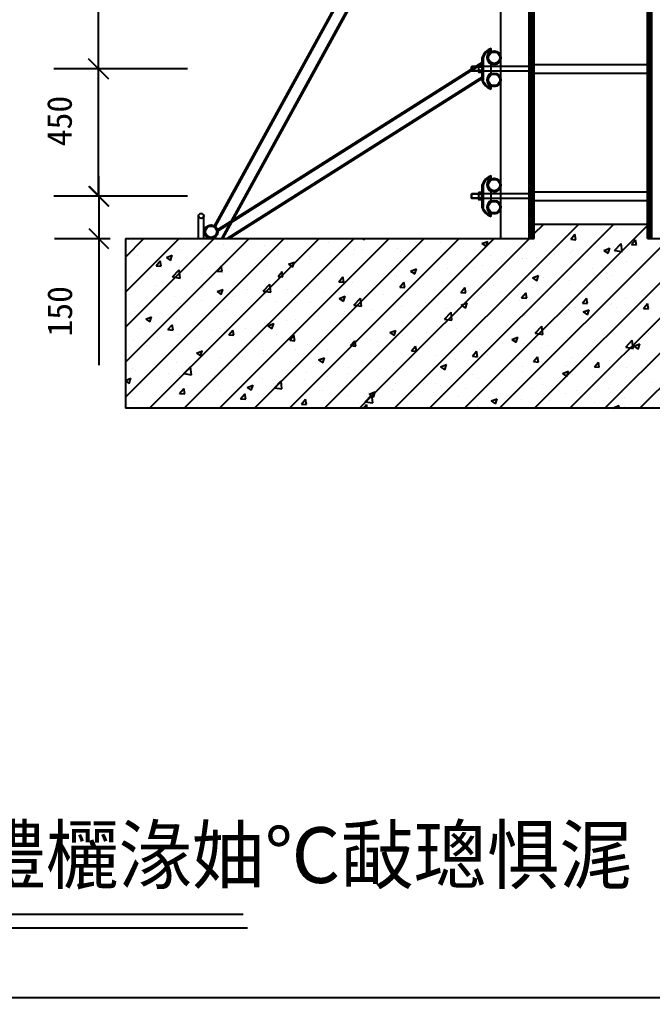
# Model space of a CAD drawing. Header units: metres. Extents: x 0 to 193, y 0 to 136.
# Drawn here: x 94.8 to 139.5, y 0 to 69.1 of the extents above; entities that cross this region are included whole.
import ezdxf

# ---------------------------------------------------------------- set-up
doc = ezdxf.new("R2010")
doc.units = ezdxf.units.M

msp = doc.modelspace()

# ---------------------------------------------------------------- linework, layer by layer
for p, q in [((128.82, 53.64), (128.82, 105.64)), ((130.82, 53.64), (130.82, 105.64)), ((130.88, 53.64), (130.88, 105.64)), ((130.94, 53.64), (130.94, 105.64)), ((131, 53.64), (131, 105.64)), ((131.06, 53.64), (131.06, 105.64)), ((131.12, 53.64), (131.12, 105.64)), ((131.18, 53.64), (131.18, 105.64)), ((139.18, 53.64), (139.18, 105.64)), ((139.24, 53.64), (139.24, 105.64)), ((139.3, 53.64), (139.3, 105.64)), ((139.36, 53.64), (139.36, 105.64)), ((139.42, 53.64), (139.42, 105.64)), ((139.48, 53.64), (139.48, 105.64)), ((127.49, 89.06), (108.57, 54.54)), ((127.49, 88.89), (108.64, 54.5)), ((128.11, 88.35), (109.11, 53.7)), ((128.13, 88.23), (109.18, 53.66)), ((100.39, 65.64), (100.39, 77.64)), ((128.1, 66.99), (128.04, 67.05)), ((128.12, 66.99), (128.06, 67.06)), ((128.13, 67.01), (128.08, 67.06)), ((128.13, 67.04), (128.1, 67.07)), ((128.13, 67.07), (128.13, 67.08)), ((128.13, 66.94), (128.13, 67.08)), ((127.58, 66.35), (127.49, 66.44)), ((127.49, 64.84), (127.49, 66.44)), ((127.58, 66.32), (127.49, 66.41)), ((127.58, 66.3), (127.49, 66.38)), ((127.58, 66.38), (127.5, 66.46)), ((127.58, 66.44), (127.51, 66.5)), ((127.58, 66.41), (127.51, 66.48)), ((127.58, 66.46), (127.52, 66.52)), ((127.59, 66.48), (127.53, 66.54)), ((127.6, 66.52), (127.54, 66.58)), ((127.6, 66.5), (127.54, 66.56)), ((127.61, 66.54), (127.55, 66.6)), ((127.62, 66.56), (127.56, 66.62)), ((127.63, 66.58), (127.57, 66.64)), ((127.64, 66.6), (127.58, 66.66)), ((127.58, 64.84), (127.58, 66.44)), ((127.65, 66.62), (127.59, 66.68)), ((127.66, 66.64), (127.6, 66.69)), ((127.67, 66.65), (127.61, 66.71)), ((127.68, 66.67), (127.63, 66.73)), ((127.69, 66.69), (127.64, 66.74)), ((127.71, 66.7), (127.65, 66.76)), ((127.72, 66.72), (127.66, 66.78)), ((127.73, 66.73), (127.67, 66.79)), ((127.74, 66.75), (127.69, 66.81)), ((127.76, 66.76), (127.7, 66.82)), ((127.77, 66.78), (127.71, 66.84)), ((127.79, 66.79), (127.73, 66.85)), ((127.8, 66.81), (127.74, 66.86)), ((127.81, 66.82), (127.76, 66.88)), ((127.83, 66.83), (127.77, 66.89)), ((127.85, 66.85), (127.79, 66.9)), ((127.86, 66.86), (127.8, 66.92)), ((127.88, 66.87), (127.82, 66.93)), ((127.89, 66.88), (127.84, 66.94)), ((127.91, 66.89), (127.85, 66.95)), ((127.86, 66.46), (127.97, 66.56)), ((127.86, 66.43), (127.95, 66.52)), ((127.86, 66.4), (127.95, 66.48)), ((127.86, 66.37), (127.94, 66.45)), ((127.93, 66.91), (127.87, 66.96)), ((127.87, 66.52), (128.24, 66.89)), ((127.87, 66.49), (127.99, 66.61)), ((127.87, 66.35), (127.94, 66.42)), ((127.87, 66.32), (127.94, 66.39)), ((127.88, 66.56), (128.2, 66.88)), ((127.88, 66.3), (127.95, 66.37)), ((127.95, 66.92), (127.89, 66.97)), ((127.9, 66.61), (128.15, 66.86)), ((127.96, 66.93), (127.91, 66.99)), ((127.98, 66.94), (127.92, 67)), ((127.93, 66.66), (128.1, 66.83)), ((128, 66.95), (127.94, 67.01)), ((128.02, 66.95), (127.96, 67.01)), ((128.04, 66.96), (127.98, 67.02)), ((128.06, 66.97), (128, 67.03)), ((128.08, 66.98), (128.02, 67.04)), ((128.15, 66.77), (128.27, 66.89)), ((128.2, 66.79), (128.3, 66.9)), ((128.24, 66.81), (128.33, 66.9)), ((128.28, 66.81), (128.36, 66.9)), ((128.31, 66.82), (128.39, 66.9)), ((128.34, 66.82), (128.41, 66.89)), ((128.37, 66.82), (128.44, 66.89)), ((128.39, 66.82), (128.46, 66.88)), ((128.42, 66.81), (128.48, 66.88)), ((128.44, 66.81), (128.5, 66.87)), ((128.46, 66.8), (128.52, 66.86)), ((128.48, 66.79), (128.54, 66.85)), ((128.5, 66.78), (128.56, 66.84)), ((128.52, 66.78), (128.58, 66.83)), ((128.54, 66.77), (128.6, 66.82)), ((128.56, 66.76), (128.62, 66.81)), ((128.57, 66.74), (128.63, 66.8)), ((128.59, 66.73), (128.65, 66.79)), ((128.61, 66.72), (128.66, 66.78)), ((128.62, 66.7), (128.68, 66.76)), ((128.64, 66.69), (128.69, 66.75)), ((128.65, 66.68), (128.71, 66.73)), ((128.66, 66.66), (128.72, 66.72)), ((128.67, 66.64), (128.73, 66.7)), ((128.68, 66.63), (128.74, 66.68)), ((128.69, 66.61), (128.75, 66.67)), ((128.7, 66.59), (128.76, 66.65)), ((128.71, 66.57), (128.77, 66.63)), ((128.71, 66.25), (128.82, 66.37)), ((128.72, 66.55), (128.78, 66.61)), ((128.72, 66.3), (128.82, 66.4)), ((128.73, 66.53), (128.79, 66.59)), ((128.73, 66.51), (128.8, 66.57)), ((128.73, 66.34), (128.82, 66.42)), ((128.74, 66.48), (128.8, 66.55)), ((128.74, 66.46), (128.81, 66.53)), ((128.74, 66.43), (128.81, 66.5)), ((128.74, 66.4), (128.82, 66.48)), ((128.74, 66.37), (128.82, 66.45)), ((99.69, 66.34), (101.09, 64.94)), ((101.09, 64.94), (99.69, 66.34)), ((127.57, 66.13), (108.8, 54.25)), ((127.56, 66.03), (108.85, 54.18)), ((126.77, 65.8), (126.75, 65.78)), ((126.75, 65.5), (126.75, 65.78)), ((127.25, 65.78), (126.75, 65.78)), ((127.25, 65.8), (126.77, 65.8)), ((126.77, 65.48), (126.77, 65.8)), ((127.25, 65.4), (127.25, 65.88)), ((127.49, 65.9), (127.27, 65.9)), ((127.49, 65.76), (127.27, 65.76)), ((127.58, 66.27), (127.49, 66.35)), ((127.58, 66.24), (127.49, 66.32)), ((127.58, 66.21), (127.49, 66.29)), ((127.58, 66.18), (127.49, 66.27)), ((127.58, 66.15), (127.49, 66.24)), ((127.58, 66.13), (127.49, 66.21)), ((127.58, 66.1), (127.49, 66.18)), ((127.58, 66.07), (127.49, 66.15)), ((127.58, 66.04), (127.49, 66.12)), ((127.58, 66.01), (127.49, 66.1)), ((127.58, 65.98), (127.49, 66.07)), ((127.58, 65.96), (127.49, 66.04)), ((127.58, 65.93), (127.49, 66.01)), ((127.58, 65.9), (127.49, 65.98)), ((127.58, 65.87), (127.49, 65.95)), ((127.58, 65.84), (127.49, 65.93)), ((127.57, 65.82), (127.49, 65.9)), ((127.54, 65.82), (127.49, 65.87)), ((127.52, 65.82), (127.49, 65.84)), ((127.49, 65.82), (127.58, 65.82)), ((130.82, 65.8), (127.58, 65.8)), ((127.88, 66.28), (127.95, 66.34)), ((127.89, 66.26), (127.95, 66.32)), ((127.9, 66.24), (127.96, 66.3)), ((127.91, 66.22), (127.97, 66.28)), ((127.92, 66.2), (127.98, 66.26)), ((127.93, 66.18), (127.98, 66.24)), ((127.94, 66.16), (127.99, 66.22)), ((127.95, 66.14), (128.01, 66.2)), ((127.96, 66.13), (128.02, 66.19)), ((127.97, 66.11), (128.03, 66.17)), ((127.99, 66.1), (128.04, 66.15)), ((128, 66.08), (128.06, 66.14)), ((128.01, 66.07), (128.07, 66.13)), ((128.03, 66.06), (128.08, 66.11)), ((128.04, 66.04), (128.1, 66.1)), ((128.06, 66.03), (128.12, 66.09)), ((128.08, 66.02), (128.13, 66.08)), ((128.09, 66.01), (128.15, 66.07)), ((128.11, 66), (128.17, 66.06)), ((128.13, 65.99), (128.19, 66.05)), ((128.13, 65.34), (128.13, 65.94)), ((128.15, 65.98), (128.21, 66.04)), ((128.17, 65.97), (128.23, 66.03)), ((128.19, 65.96), (128.26, 66.03)), ((128.21, 65.96), (128.28, 66.02)), ((128.23, 65.95), (128.3, 66.02)), ((128.26, 65.95), (128.33, 66.02)), ((128.28, 65.94), (128.36, 66.02)), ((128.31, 65.94), (128.39, 66.02)), ((128.34, 65.94), (128.42, 66.03)), ((128.36, 65.94), (128.46, 66.04)), ((128.4, 65.94), (128.51, 66.05)), ((128.43, 65.95), (128.58, 66.09)), ((128.46, 65.95), (128.81, 66.3)), ((128.51, 65.97), (128.79, 66.25)), ((128.56, 65.99), (128.77, 66.2)), ((128.63, 66.03), (128.73, 66.13)), ((128.67, 66.18), (128.81, 66.33)), ((131.18, 65.94), (139.18, 65.94)), ((106.67, 65.64), (97.24, 65.64)), ((106.67, 65.64), (97.24, 65.64)), ((100.39, 56.64), (100.39, 65.64)), ((127.57, 65.09), (109.48, 53.64)), ((127.57, 65), (109.63, 53.64)), ((126.75, 65.5), (126.77, 65.48)), ((127.25, 65.5), (126.75, 65.5)), ((127.25, 65.48), (126.77, 65.48)), ((127.49, 65.52), (127.27, 65.52)), ((127.49, 65.38), (127.27, 65.38)), ((127.49, 65.46), (127.58, 65.46)), ((127.58, 65.36), (127.49, 65.45)), ((127.58, 65.33), (127.49, 65.42)), ((127.58, 65.31), (127.49, 65.39)), ((127.58, 65.28), (127.49, 65.36)), ((127.58, 65.25), (127.49, 65.33)), ((127.58, 65.22), (127.49, 65.3)), ((127.58, 65.19), (127.49, 65.28)), ((127.58, 65.16), (127.49, 65.25)), ((127.58, 65.14), (127.49, 65.22)), ((127.58, 65.11), (127.49, 65.19)), ((127.58, 65.08), (127.49, 65.16)), ((127.58, 65.05), (127.49, 65.13)), ((127.58, 65.02), (127.49, 65.11)), ((127.58, 64.99), (127.49, 65.08)), ((127.58, 64.97), (127.49, 65.05)), ((127.58, 64.94), (127.49, 65.02)), ((127.58, 64.91), (127.49, 64.99)), ((127.58, 65.39), (127.51, 65.46)), ((127.58, 65.42), (127.54, 65.46)), ((127.58, 65.45), (127.57, 65.46)), ((130.82, 65.48), (127.58, 65.48)), ((127.88, 65), (127.95, 64.93)), ((127.88, 64.98), (127.95, 64.91)), ((127.89, 65.02), (127.95, 64.96)), ((127.9, 65.04), (127.96, 64.98)), ((127.91, 65.06), (127.97, 65)), ((127.92, 65.08), (127.98, 65.02)), ((127.93, 65.1), (127.98, 65.04)), ((127.94, 65.12), (127.99, 65.06)), ((127.95, 65.13), (128.01, 65.07)), ((127.96, 65.15), (128.02, 65.09)), ((127.97, 65.16), (128.03, 65.11)), ((127.99, 65.18), (128.04, 65.12)), ((128, 65.19), (128.06, 65.14)), ((128.01, 65.21), (128.07, 65.15)), ((128.03, 65.22), (128.08, 65.17)), ((128.04, 65.23), (128.1, 65.18)), ((128.06, 65.25), (128.12, 65.19)), ((128.08, 65.26), (128.13, 65.2)), ((128.09, 65.27), (128.15, 65.21)), ((128.11, 65.28), (128.17, 65.22)), ((128.13, 65.29), (128.19, 65.23)), ((128.15, 65.3), (128.21, 65.24)), ((128.17, 65.31), (128.23, 65.24)), ((128.19, 65.31), (128.26, 65.25)), ((128.21, 65.32), (128.28, 65.25)), ((128.23, 65.33), (128.3, 65.26)), ((128.26, 65.33), (128.33, 65.26)), ((128.28, 65.33), (128.36, 65.26)), ((128.31, 65.34), (128.39, 65.26)), ((128.34, 65.34), (128.42, 65.25)), ((128.36, 65.34), (128.46, 65.24)), ((128.4, 65.34), (128.51, 65.22)), ((128.43, 65.33), (128.58, 65.18)), ((128.46, 65.32), (128.81, 64.98)), ((128.51, 65.31), (128.79, 65.02)), ((128.56, 65.29), (128.77, 65.07)), ((128.63, 65.24), (128.73, 65.15)), ((128.67, 65.09), (128.81, 64.95)), ((128.71, 65.03), (128.82, 64.91)), ((128.72, 64.98), (128.82, 64.88)), ((131.18, 65.34), (139.18, 65.34)), ((127.58, 64.88), (127.49, 64.96)), ((127.58, 64.85), (127.49, 64.94)), ((127.58, 64.82), (127.49, 64.91)), ((127.6, 64.78), (127.49, 64.88)), ((127.62, 64.73), (127.49, 64.85)), ((127.64, 64.67), (127.5, 64.82)), ((127.69, 64.6), (127.51, 64.78)), ((128.03, 64.23), (127.53, 64.73)), ((127.98, 64.25), (127.55, 64.68)), ((127.92, 64.28), (127.58, 64.63)), ((127.84, 64.33), (127.63, 64.55)), ((127.86, 64.9), (127.94, 64.83)), ((127.86, 64.88), (127.95, 64.79)), ((127.86, 64.85), (127.95, 64.76)), ((127.86, 64.82), (127.97, 64.72)), ((127.87, 64.95), (127.94, 64.88)), ((127.87, 64.93), (127.94, 64.86)), ((127.87, 64.79), (127.99, 64.66)), ((127.87, 64.75), (128.24, 64.39)), ((127.88, 64.72), (128.2, 64.4)), ((127.9, 64.67), (128.15, 64.42)), ((128.07, 64.22), (127.9, 64.39)), ((127.93, 64.61), (128.1, 64.45)), ((128.11, 64.2), (127.97, 64.35)), ((128.13, 64.21), (128.02, 64.32)), ((128.13, 64.24), (128.07, 64.3)), ((128.13, 64.27), (128.11, 64.29)), ((128.13, 64.2), (128.13, 64.34)), ((128.15, 64.51), (128.27, 64.38)), ((128.2, 64.48), (128.3, 64.38)), ((128.24, 64.47), (128.33, 64.38)), ((128.28, 64.46), (128.36, 64.38)), ((128.31, 64.46), (128.39, 64.38)), ((128.34, 64.46), (128.41, 64.38)), ((128.37, 64.46), (128.44, 64.39)), ((128.39, 64.46), (128.46, 64.39)), ((128.42, 64.47), (128.48, 64.4)), ((128.44, 64.47), (128.5, 64.41)), ((128.46, 64.48), (128.52, 64.41)), ((128.48, 64.48), (128.54, 64.42)), ((128.5, 64.49), (128.56, 64.43)), ((128.52, 64.5), (128.58, 64.44)), ((128.54, 64.51), (128.6, 64.45)), ((128.56, 64.52), (128.62, 64.46)), ((128.57, 64.53), (128.63, 64.48)), ((128.59, 64.55), (128.65, 64.49)), ((128.61, 64.56), (128.66, 64.5)), ((128.62, 64.57), (128.68, 64.52)), ((128.64, 64.59), (128.69, 64.53)), ((128.65, 64.6), (128.71, 64.54)), ((128.66, 64.62), (128.72, 64.56)), ((128.67, 64.63), (128.73, 64.58)), ((128.68, 64.65), (128.74, 64.59)), ((128.69, 64.67), (128.75, 64.61)), ((128.7, 64.69), (128.76, 64.63)), ((128.71, 64.71), (128.77, 64.65)), ((128.72, 64.73), (128.78, 64.67)), ((128.73, 64.94), (128.82, 64.85)), ((128.73, 64.77), (128.8, 64.71)), ((128.73, 64.75), (128.79, 64.69)), ((128.74, 64.91), (128.82, 64.83)), ((128.74, 64.88), (128.82, 64.8)), ((128.74, 64.85), (128.81, 64.77)), ((128.74, 64.82), (128.81, 64.75)), ((128.74, 64.8), (128.8, 64.73)), ((128.13, 58.04), (128.1, 58.07)), ((128.13, 58.07), (128.13, 58.08)), ((128.13, 57.94), (128.13, 58.08)), ((100.42, 56.64), (100.42, 58.04)), ((127.58, 57.35), (127.49, 57.44)), ((127.49, 55.84), (127.49, 57.44)), ((127.58, 57.32), (127.49, 57.41)), ((127.58, 57.3), (127.49, 57.38)), ((127.58, 57.38), (127.5, 57.46)), ((127.58, 57.44), (127.51, 57.5)), ((127.58, 57.41), (127.51, 57.48)), ((127.58, 57.46), (127.52, 57.52)), ((127.59, 57.48), (127.53, 57.54)), ((127.6, 57.52), (127.54, 57.58)), ((127.6, 57.5), (127.54, 57.56)), ((127.61, 57.54), (127.55, 57.6)), ((127.62, 57.56), (127.56, 57.62)), ((127.63, 57.58), (127.57, 57.64)), ((127.64, 57.6), (127.58, 57.66)), ((127.58, 55.84), (127.58, 57.44)), ((127.65, 57.62), (127.59, 57.68)), ((127.66, 57.64), (127.6, 57.69)), ((127.67, 57.65), (127.61, 57.71)), ((127.68, 57.67), (127.63, 57.73)), ((127.69, 57.69), (127.64, 57.74)), ((127.71, 57.7), (127.65, 57.76)), ((127.72, 57.72), (127.66, 57.78)), ((127.73, 57.73), (127.67, 57.79)), ((127.74, 57.75), (127.69, 57.81)), ((127.76, 57.76), (127.7, 57.82)), ((127.77, 57.78), (127.71, 57.84)), ((127.79, 57.79), (127.73, 57.85)), ((127.8, 57.81), (127.74, 57.86)), ((127.81, 57.82), (127.76, 57.88)), ((127.83, 57.83), (127.77, 57.89)), ((127.85, 57.85), (127.79, 57.9)), ((127.86, 57.86), (127.8, 57.92)), ((127.88, 57.87), (127.82, 57.93)), ((127.89, 57.88), (127.84, 57.94)), ((127.91, 57.89), (127.85, 57.95)), ((127.86, 57.46), (127.97, 57.56)), ((127.86, 57.43), (127.95, 57.52)), ((127.86, 57.4), (127.95, 57.48)), ((127.86, 57.37), (127.94, 57.45)), ((127.93, 57.91), (127.87, 57.96)), ((127.87, 57.52), (128.24, 57.89)), ((127.87, 57.49), (127.99, 57.61)), ((127.87, 57.35), (127.94, 57.42)), ((127.87, 57.32), (127.94, 57.39)), ((127.88, 57.56), (128.2, 57.88)), ((127.88, 57.3), (127.95, 57.37)), ((127.95, 57.92), (127.89, 57.97)), ((127.9, 57.61), (128.15, 57.86)), ((127.96, 57.93), (127.91, 57.99)), ((127.98, 57.94), (127.92, 58)), ((127.93, 57.66), (128.1, 57.83)), ((128, 57.95), (127.94, 58.01)), ((128.02, 57.95), (127.96, 58.01)), ((128.04, 57.96), (127.98, 58.02)), ((128.06, 57.97), (128, 58.03)), ((128.08, 57.98), (128.02, 58.04)), ((128.1, 57.99), (128.04, 58.05)), ((128.12, 57.99), (128.06, 58.06)), ((128.13, 58.01), (128.08, 58.06)), ((128.15, 57.77), (128.27, 57.89)), ((128.2, 57.79), (128.3, 57.9)), ((128.24, 57.81), (128.33, 57.9)), ((128.28, 57.81), (128.36, 57.9)), ((128.31, 57.82), (128.39, 57.9)), ((128.34, 57.82), (128.41, 57.89)), ((128.37, 57.82), (128.44, 57.89)), ((128.39, 57.82), (128.46, 57.88)), ((128.42, 57.81), (128.48, 57.88)), ((128.44, 57.81), (128.5, 57.87)), ((128.46, 57.8), (128.52, 57.86)), ((128.48, 57.79), (128.54, 57.85)), ((128.5, 57.78), (128.56, 57.84)), ((128.52, 57.78), (128.58, 57.83)), ((128.54, 57.77), (128.6, 57.82)), ((128.56, 57.76), (128.62, 57.81)), ((128.57, 57.74), (128.63, 57.8)), ((128.59, 57.73), (128.65, 57.79)), ((128.61, 57.72), (128.66, 57.78)), ((128.62, 57.7), (128.68, 57.76)), ((128.64, 57.69), (128.69, 57.75)), ((128.65, 57.68), (128.71, 57.73)), ((128.66, 57.66), (128.72, 57.72)), ((128.67, 57.64), (128.73, 57.7)), ((128.68, 57.63), (128.74, 57.68)), ((128.69, 57.61), (128.75, 57.67)), ((128.7, 57.59), (128.76, 57.65)), ((128.71, 57.57), (128.77, 57.63)), ((128.71, 57.25), (128.82, 57.37)), ((128.72, 57.55), (128.78, 57.61)), ((128.72, 57.3), (128.82, 57.4)), ((128.73, 57.53), (128.79, 57.59)), ((128.73, 57.51), (128.8, 57.57)), ((128.73, 57.34), (128.82, 57.42)), ((128.74, 57.48), (128.8, 57.55)), ((128.74, 57.46), (128.81, 57.53)), ((128.74, 57.43), (128.81, 57.5)), ((128.74, 57.4), (128.82, 57.48)), ((128.74, 57.37), (128.82, 57.45)), ((99.69, 57.34), (101.09, 55.94)), ((99.72, 57.34), (101.12, 55.94)), ((126.77, 56.8), (126.75, 56.78)), ((127.25, 56.78), (126.75, 56.78)), ((126.75, 56.5), (126.75, 56.78)), ((126.77, 56.48), (126.77, 56.8)), ((127.25, 56.8), (126.77, 56.8)), ((127.25, 56.4), (127.25, 56.88)), ((127.49, 56.9), (127.27, 56.9)), ((127.49, 56.76), (127.27, 56.76)), ((127.58, 57.27), (127.49, 57.35)), ((127.58, 57.24), (127.49, 57.32)), ((127.58, 57.21), (127.49, 57.29)), ((127.58, 57.18), (127.49, 57.27)), ((127.58, 57.15), (127.49, 57.24)), ((127.58, 57.13), (127.49, 57.21)), ((127.58, 57.1), (127.49, 57.18)), ((127.58, 57.07), (127.49, 57.15)), ((127.58, 57.04), (127.49, 57.12)), ((127.58, 57.01), (127.49, 57.1)), ((127.58, 56.98), (127.49, 57.07)), ((127.58, 56.96), (127.49, 57.04)), ((127.58, 56.93), (127.49, 57.01)), ((127.58, 56.9), (127.49, 56.98)), ((127.58, 56.87), (127.49, 56.95)), ((127.58, 56.84), (127.49, 56.93)), ((127.57, 56.82), (127.49, 56.9)), ((127.54, 56.82), (127.49, 56.87)), ((127.52, 56.82), (127.49, 56.84)), ((127.49, 56.82), (127.58, 56.82)), ((130.82, 56.8), (127.58, 56.8)), ((127.88, 57.28), (127.95, 57.34)), ((127.89, 57.26), (127.95, 57.32)), ((127.9, 57.24), (127.96, 57.3)), ((127.91, 57.22), (127.97, 57.28)), ((127.92, 57.2), (127.98, 57.26)), ((127.93, 57.18), (127.98, 57.24)), ((127.94, 57.16), (127.99, 57.22)), ((127.95, 57.14), (128.01, 57.2)), ((127.96, 57.13), (128.02, 57.19)), ((127.97, 57.11), (128.03, 57.17)), ((127.99, 57.1), (128.04, 57.15)), ((128, 57.08), (128.06, 57.14)), ((128.01, 57.07), (128.07, 57.13)), ((128.03, 57.06), (128.08, 57.11)), ((128.04, 57.04), (128.1, 57.1)), ((128.06, 57.03), (128.12, 57.09)), ((128.08, 57.02), (128.13, 57.08)), ((128.09, 57.01), (128.15, 57.07)), ((128.11, 57), (128.17, 57.06)), ((128.13, 56.99), (128.19, 57.05)), ((128.13, 56.34), (128.13, 56.94)), ((128.15, 56.98), (128.21, 57.04)), ((128.17, 56.97), (128.23, 57.03)), ((128.19, 56.96), (128.26, 57.03)), ((128.21, 56.96), (128.28, 57.02)), ((128.23, 56.95), (128.3, 57.02)), ((128.26, 56.95), (128.33, 57.02)), ((128.28, 56.94), (128.36, 57.02)), ((128.31, 56.94), (128.39, 57.02)), ((128.34, 56.94), (128.42, 57.03)), ((128.36, 56.94), (128.46, 57.04)), ((128.4, 56.94), (128.51, 57.05)), ((128.43, 56.95), (128.58, 57.09)), ((128.46, 56.95), (128.81, 57.3)), ((128.51, 56.97), (128.79, 57.25)), ((128.56, 56.99), (128.77, 57.2)), ((128.63, 57.03), (128.73, 57.13)), ((128.67, 57.18), (128.81, 57.33)), ((131.18, 56.94), (139.18, 56.94)), ((106.67, 56.64), (97.24, 56.64)), ((106.23, 56.64), (97.27, 56.64)), ((100.42, 56.64), (100.42, 53.62)), ((127.25, 56.5), (126.75, 56.5)), ((126.75, 56.5), (126.77, 56.48)), ((127.25, 56.48), (126.77, 56.48)), ((127.49, 56.52), (127.27, 56.52)), ((127.49, 56.38), (127.27, 56.38)), ((127.49, 56.46), (127.58, 56.46)), ((127.58, 56.36), (127.49, 56.45)), ((127.58, 56.33), (127.49, 56.42)), ((127.58, 56.31), (127.49, 56.39)), ((127.58, 56.28), (127.49, 56.36)), ((127.58, 56.25), (127.49, 56.33)), ((127.58, 56.22), (127.49, 56.3)), ((127.58, 56.19), (127.49, 56.28)), ((127.58, 56.16), (127.49, 56.25)), ((127.58, 56.14), (127.49, 56.22)), ((127.58, 56.11), (127.49, 56.19)), ((127.58, 56.08), (127.49, 56.16)), ((127.58, 56.05), (127.49, 56.13)), ((127.58, 56.02), (127.49, 56.11)), ((127.58, 55.99), (127.49, 56.08)), ((127.58, 55.97), (127.49, 56.05)), ((127.58, 55.94), (127.49, 56.02)), ((127.58, 55.91), (127.49, 55.99)), ((127.58, 56.39), (127.51, 56.46)), ((127.58, 56.42), (127.54, 56.46)), ((127.58, 56.45), (127.57, 56.46)), ((130.82, 56.48), (127.58, 56.48)), ((127.88, 56), (127.95, 55.93)), ((127.89, 56.02), (127.95, 55.96)), ((127.9, 56.04), (127.96, 55.98)), ((127.91, 56.06), (127.97, 56)), ((127.92, 56.08), (127.98, 56.02)), ((127.93, 56.1), (127.98, 56.04)), ((127.94, 56.12), (127.99, 56.06)), ((127.95, 56.13), (128.01, 56.07)), ((127.96, 56.15), (128.02, 56.09)), ((127.97, 56.16), (128.03, 56.11)), ((127.99, 56.18), (128.04, 56.12)), ((128, 56.19), (128.06, 56.14)), ((128.01, 56.21), (128.07, 56.15)), ((128.03, 56.22), (128.08, 56.17)), ((128.04, 56.23), (128.1, 56.18)), ((128.06, 56.25), (128.12, 56.19)), ((128.08, 56.26), (128.13, 56.2)), ((128.09, 56.27), (128.15, 56.21)), ((128.11, 56.28), (128.17, 56.22)), ((128.13, 56.29), (128.19, 56.23)), ((128.15, 56.3), (128.21, 56.24)), ((128.17, 56.31), (128.23, 56.24)), ((128.19, 56.31), (128.26, 56.25)), ((128.21, 56.32), (128.28, 56.25)), ((128.23, 56.33), (128.3, 56.26)), ((128.26, 56.33), (128.33, 56.26)), ((128.28, 56.33), (128.36, 56.26)), ((128.31, 56.34), (128.39, 56.26)), ((128.34, 56.34), (128.42, 56.25)), ((128.36, 56.34), (128.46, 56.24)), ((128.4, 56.34), (128.51, 56.22)), ((128.43, 56.33), (128.58, 56.18)), ((128.46, 56.32), (128.81, 55.98)), ((128.51, 56.31), (128.79, 56.02)), ((128.56, 56.29), (128.77, 56.07)), ((128.63, 56.24), (128.73, 56.15)), ((128.67, 56.09), (128.81, 55.95)), ((128.71, 56.03), (128.82, 55.91)), ((131.18, 56.34), (139.18, 56.34)), ((127.58, 55.88), (127.49, 55.96)), ((127.58, 55.85), (127.49, 55.94)), ((127.58, 55.82), (127.49, 55.91)), ((127.6, 55.78), (127.49, 55.88)), ((127.62, 55.73), (127.49, 55.85)), ((127.64, 55.67), (127.5, 55.82)), ((127.69, 55.6), (127.51, 55.78)), ((128.03, 55.23), (127.53, 55.73)), ((127.98, 55.25), (127.55, 55.68)), ((127.92, 55.28), (127.58, 55.63)), ((127.84, 55.33), (127.63, 55.55)), ((127.86, 55.9), (127.94, 55.83)), ((127.86, 55.88), (127.95, 55.79)), ((127.86, 55.85), (127.95, 55.76)), ((127.86, 55.82), (127.97, 55.72)), ((127.87, 55.95), (127.94, 55.88)), ((127.87, 55.93), (127.94, 55.86)), ((127.87, 55.79), (127.99, 55.66)), ((127.87, 55.75), (128.24, 55.39)), ((127.88, 55.98), (127.95, 55.91)), ((127.88, 55.72), (128.2, 55.4)), ((127.9, 55.67), (128.15, 55.42)), ((128.07, 55.22), (127.9, 55.39)), ((127.93, 55.61), (128.1, 55.45)), ((128.11, 55.2), (127.97, 55.35)), ((128.13, 55.21), (128.02, 55.32)), ((128.13, 55.24), (128.07, 55.3)), ((128.13, 55.2), (128.13, 55.34)), ((128.15, 55.51), (128.27, 55.38)), ((128.2, 55.48), (128.3, 55.38)), ((128.24, 55.47), (128.33, 55.38)), ((128.28, 55.46), (128.36, 55.38)), ((128.31, 55.46), (128.39, 55.38)), ((128.34, 55.46), (128.41, 55.38)), ((128.37, 55.46), (128.44, 55.39)), ((128.39, 55.46), (128.46, 55.39)), ((128.42, 55.47), (128.48, 55.4)), ((128.44, 55.47), (128.5, 55.41)), ((128.46, 55.48), (128.52, 55.41)), ((128.48, 55.48), (128.54, 55.42)), ((128.5, 55.49), (128.56, 55.43)), ((128.52, 55.5), (128.58, 55.44)), ((128.54, 55.51), (128.6, 55.45)), ((128.56, 55.52), (128.62, 55.46)), ((128.57, 55.53), (128.63, 55.48)), ((128.59, 55.55), (128.65, 55.49)), ((128.61, 55.56), (128.66, 55.5)), ((128.62, 55.57), (128.68, 55.52)), ((128.64, 55.59), (128.69, 55.53)), ((128.65, 55.6), (128.71, 55.54)), ((128.66, 55.62), (128.72, 55.56)), ((128.67, 55.63), (128.73, 55.58)), ((128.68, 55.65), (128.74, 55.59)), ((128.69, 55.67), (128.75, 55.61)), ((128.7, 55.69), (128.76, 55.63)), ((128.71, 55.71), (128.77, 55.65)), ((128.72, 55.98), (128.82, 55.88)), ((128.72, 55.73), (128.78, 55.67)), ((128.73, 55.94), (128.82, 55.85)), ((128.73, 55.77), (128.8, 55.71)), ((128.73, 55.75), (128.79, 55.69)), ((128.74, 55.91), (128.82, 55.83)), ((128.74, 55.88), (128.82, 55.8)), ((128.74, 55.85), (128.81, 55.77)), ((128.74, 55.82), (128.81, 55.75)), ((128.74, 55.8), (128.8, 55.73)), ((107.46, 53.64), (107.46, 55.24)), ((107.82, 53.64), (107.82, 55.24)), ((121.3, 41.64), (134.3, 54.64)), ((123.78, 41.64), (136.78, 54.64)), ((128.13, 55.27), (128.11, 55.29)), ((139.18, 54.64), (131.18, 54.64)), ((131.18, 53.99), (131.83, 54.64)), ((101.12, 52.92), (99.72, 54.32)), ((126.25, 41.64), (139.18, 54.57)), ((131.92, 54.58), (131.92, 54.58)), ((133.75, 53.59), (134.04, 53.94)), ((133.76, 54.57), (133.76, 54.57)), ((134.11, 53.56), (134.04, 53.94)), ((136.97, 54.43), (136.97, 54.43)), ((101.2, 53.62), (97.27, 53.62)), ((100.42, 53.62), (100.42, 44.69)), ((102.31, 53.64), (102.29, 53.62)), ((102.29, 52.33), (103.6, 53.64)), ((102.29, 49.86), (106.08, 53.64)), ((102.29, 47.38), (108.55, 53.64)), ((102.29, 44.91), (111.03, 53.64)), ((102.29, 42.43), (113.5, 53.64)), ((102.29, 53.62), (102.29, 41.66)), ((102.31, 53.64), (131.18, 53.64)), ((102.48, 53.54), (102.48, 53.54)), ((103.98, 41.64), (115.98, 53.64)), ((105.52, 53.26), (105.52, 53.26)), ((105.68, 53.41), (105.68, 53.41)), ((106.45, 41.64), (118.45, 53.64)), ((108.88, 53.27), (108.88, 53.27)), ((108.93, 41.64), (120.93, 53.64)), ((109.22, 53.25), (109.22, 53.25)), ((111.4, 41.64), (123.4, 53.64)), ((113.88, 41.64), (125.88, 53.64)), ((116.35, 41.64), (128.35, 53.64)), ((116.61, 53.38), (116.61, 53.38)), ((118.83, 41.64), (130.83, 53.64)), ((119.02, 53.64), (119.15, 53.56)), ((119.15, 53.56), (119.17, 53.64)), ((122.86, 53.39), (122.86, 53.39)), ((124.36, 53.59), (124.36, 53.59)), ((124.57, 53.38), (124.57, 53.38)), ((127.47, 53.28), (127.89, 53.44)), ((127.47, 53.28), (127.77, 53.08)), ((127.77, 53.08), (127.89, 53.44)), ((128.73, 41.64), (140.73, 53.64)), ((131.2, 41.64), (143.2, 53.64)), ((133.68, 41.64), (145.68, 53.64)), ((133.75, 53.59), (134.11, 53.56)), ((136.15, 41.64), (148.15, 53.64)), ((136.84, 52.8), (137.31, 53.29)), ((137.38, 52.72), (137.31, 53.29)), ((137.36, 53.41), (137.36, 53.41)), ((138.05, 53.22), (138.34, 53.56)), ((138.41, 53.19), (138.34, 53.56)), ((138.63, 41.64), (150.63, 53.64)), ((139.18, 53.64), (168.07, 53.64)), ((103.25, 52.97), (103.25, 52.97)), ((106.19, 52.87), (106.19, 52.87)), ((112.09, 53.14), (112.09, 53.14)), ((113.11, 52.78), (113.11, 52.78)), ((115.29, 53), (115.29, 53)), ((116.8, 52.59), (116.8, 52.59)), ((118.49, 52.87), (118.49, 52.87)), ((119.07, 52.89), (119.07, 52.89)), ((121.49, 52.96), (121.49, 52.96)), ((121.7, 52.73), (121.7, 52.73)), ((124.9, 52.59), (124.9, 52.59)), ((133.73, 52.64), (133.73, 52.64)), ((133.86, 52.81), (133.86, 52.81)), ((136.09, 52.8), (136.51, 52.96)), ((136.09, 52.8), (136.39, 52.6)), ((136.39, 52.6), (136.51, 52.96)), ((136.41, 53.01), (136.41, 53.01)), ((136.76, 53.03), (136.76, 53.03)), ((136.84, 52.8), (137.38, 52.72)), ((137.91, 53.21), (137.91, 53.21)), ((138.05, 53.22), (138.41, 53.19)), ((103.11, 52.45), (103.11, 52.45)), ((104.46, 51.72), (104.75, 52.06)), ((104.82, 51.69), (104.75, 52.06)), ((105.18, 52.3), (105.6, 52.46)), ((105.18, 52.3), (105.48, 52.1)), ((105.48, 52.1), (105.6, 52.46)), ((109.61, 52.18), (109.61, 52.18)), ((111.5, 51.89), (111.5, 51.89)), ((113.81, 51.82), (114.23, 51.98)), ((114.1, 51.62), (114.23, 51.98)), ((115.29, 52.39), (115.29, 52.39)), ((115.34, 52.13), (115.34, 52.13)), ((118.38, 52.51), (118.38, 52.51)), ((128.1, 52.46), (128.1, 52.46)), ((128.84, 52.02), (128.84, 52.02)), ((130.34, 52.22), (130.34, 52.22)), ((130.36, 52.21), (130.36, 52.21)), ((130.65, 52.22), (130.65, 52.22)), ((131.3, 52.32), (131.3, 52.32)), ((132.62, 52.51), (132.62, 52.51)), ((134.51, 52.19), (134.51, 52.19)), ((137.71, 52.05), (137.71, 52.05)), ((138.8, 52.09), (138.8, 52.09)), ((104.46, 51.72), (104.82, 51.69)), ((105.62, 50.93), (106.09, 51.42)), ((106.15, 50.85), (106.09, 51.42)), ((106.11, 51.58), (106.11, 51.58)), ((107.73, 51.4), (107.73, 51.4)), ((108.76, 51.34), (109.05, 51.69)), ((108.76, 51.34), (109.12, 51.31)), ((109.12, 51.31), (109.05, 51.69)), ((109.15, 51.26), (109.15, 51.26)), ((109.23, 51.59), (109.23, 51.59)), ((112.26, 51.71), (112.26, 51.71)), ((113.07, 50.96), (113.36, 51.31)), ((113.42, 50.93), (113.35, 51.31)), ((113.81, 51.82), (114.1, 51.62)), ((122.43, 51.34), (122.85, 51.5)), ((122.43, 51.34), (122.73, 51.14)), ((122.73, 51.14), (122.85, 51.5)), ((122.78, 51.22), (122.78, 51.22)), ((124.5, 51.39), (124.5, 51.39)), ((125.05, 51.52), (125.05, 51.52)), ((126.86, 51.61), (126.86, 51.61)), ((127.53, 51.77), (127.53, 51.77)), ((135.3, 51.49), (135.3, 51.49)), ((102.62, 50.98), (102.62, 50.98)), ((103.94, 50.9), (103.94, 50.9)), ((105.62, 50.93), (106.15, 50.85)), ((106.12, 50.87), (106.12, 50.87)), ((113.07, 50.96), (113.42, 50.93)), ((117.37, 50.59), (117.66, 50.93)), ((117.37, 50.59), (117.73, 50.56)), ((117.49, 50.52), (117.49, 50.52)), ((117.73, 50.56), (117.66, 50.93)), ((118.3, 50.51), (118.3, 50.51)), ((121.28, 51.02), (121.28, 51.02)), ((121.42, 50.96), (121.42, 50.96)), ((121.67, 50.21), (121.96, 50.56)), ((122.03, 50.18), (121.96, 50.56)), ((123.36, 51), (123.36, 51)), ((131.05, 50.86), (131.47, 51.02)), ((131.05, 50.86), (131.35, 50.66)), ((131.35, 50.66), (131.47, 51.02)), ((131.8, 50.89), (131.8, 50.89)), ((133.65, 50.65), (133.65, 50.65)), ((134.83, 50.65), (134.83, 50.65)), ((136.33, 50.84), (136.33, 50.84)), ((136.68, 51.03), (136.68, 51.03)), ((138.6, 51.14), (138.6, 51.14)), ((103.04, 50.45), (103.04, 50.45)), ((104.51, 50.34), (104.51, 50.34)), ((107.72, 50.21), (107.72, 50.21)), ((108.76, 49.89), (109.19, 50.05)), ((108.76, 49.89), (109.06, 49.69)), ((109.06, 49.69), (109.18, 50.05)), ((110.92, 50.07), (110.92, 50.07)), ((112.02, 49.93), (112.49, 50.42)), ((112.02, 49.93), (112.56, 49.85)), ((112.56, 49.85), (112.49, 50.42)), ((113.72, 50.03), (113.72, 50.03)), ((114.12, 49.93), (114.12, 49.93)), ((115.22, 50.22), (115.22, 50.22)), ((115.27, 50.13), (115.27, 50.13)), ((116.36, 49.8), (116.36, 49.8)), ((117.32, 49.8), (117.32, 49.8)), ((119.86, 50.4), (119.86, 50.4)), ((121.67, 50.21), (122.03, 50.18)), ((125.98, 49.83), (126.27, 50.18)), ((125.98, 49.83), (126.34, 49.8)), ((126.34, 49.8), (126.27, 50.18)), ((127.46, 49.77), (127.46, 49.77)), ((128.3, 50.29), (128.3, 50.29)), ((128.77, 49.85), (128.77, 49.85)), ((130.28, 49.46), (130.57, 49.8)), ((130.57, 50.22), (130.57, 50.22)), ((130.64, 49.43), (130.57, 49.8)), ((131.04, 50.15), (131.04, 50.15)), ((102.57, 49.67), (102.57, 49.67)), ((105.78, 49.53), (105.78, 49.53)), ((107.65, 49.23), (107.65, 49.23)), ((108.98, 49.4), (108.98, 49.4)), ((109.07, 49.26), (109.07, 49.26)), ((109.93, 49.53), (109.93, 49.53)), ((112.18, 49.26), (112.18, 49.26)), ((112.19, 49.71), (112.19, 49.71)), ((112.86, 49.2), (112.86, 49.2)), ((115.39, 49.13), (115.39, 49.13)), ((117.39, 49.41), (117.81, 49.57)), ((117.39, 49.41), (117.69, 49.21)), ((117.69, 49.21), (117.81, 49.57)), ((118.43, 48.94), (118.89, 49.43)), ((118.96, 48.86), (118.89, 49.43)), ((120.53, 49.66), (120.53, 49.66)), ((121.3, 49.09), (121.3, 49.09)), ((123.48, 49.15), (123.48, 49.15)), ((123.73, 49.53), (123.73, 49.53)), ((124.43, 49.39), (124.43, 49.39)), ((124.8, 49.69), (124.8, 49.69)), ((126.01, 48.93), (126.43, 49.09)), ((126.31, 48.73), (126.43, 49.09)), ((126.93, 49.39), (126.93, 49.39)), ((127.26, 49.65), (127.26, 49.65)), ((130.14, 49.26), (130.14, 49.26)), ((130.28, 49.46), (130.64, 49.43)), ((133.34, 49.12), (133.34, 49.12)), ((134.58, 49.08), (134.87, 49.43)), ((134.58, 49.08), (134.94, 49.05)), ((134.94, 49.05), (134.87, 49.43)), ((137.59, 49.39), (137.59, 49.39)), ((102.36, 48.53), (102.36, 48.53)), ((102.96, 48.45), (102.96, 48.45)), ((106.04, 48.87), (106.04, 48.87)), ((106.15, 49.03), (106.15, 49.03)), ((109.37, 48.6), (109.37, 48.6)), ((117.8, 48.49), (117.8, 48.49)), ((118.23, 48.52), (118.23, 48.52)), ((118.43, 48.94), (118.96, 48.86)), ((118.59, 48.99), (118.59, 48.99)), ((119.7, 48.66), (119.7, 48.66)), ((121.2, 48.85), (121.2, 48.85)), ((121.35, 48.97), (121.35, 48.97)), ((121.79, 48.86), (121.79, 48.86)), ((124.83, 47.95), (125.3, 48.44)), ((125, 48.72), (125, 48.72)), ((125.36, 47.87), (125.3, 48.44)), ((126.01, 48.93), (126.31, 48.73)), ((128.2, 48.59), (128.2, 48.59)), ((131.4, 48.45), (131.4, 48.45)), ((133.58, 48.65), (133.58, 48.65)), ((134.09, 48.79), (134.09, 48.79)), ((134.63, 48.45), (135.05, 48.61)), ((134.63, 48.45), (134.93, 48.24)), ((134.75, 48.48), (134.75, 48.48)), ((134.93, 48.24), (135.05, 48.61)), ((136.54, 48.99), (136.54, 48.99)), ((136.61, 49.03), (136.61, 49.03)), ((137.02, 48.78), (137.02, 48.78)), ((138.89, 48.7), (139.18, 49.05)), ((138.89, 48.7), (139.25, 48.67)), ((139.25, 48.67), (139.18, 49.05)), ((103.72, 47.95), (104.14, 48.11)), ((103.72, 47.95), (104.02, 47.75)), ((104.02, 47.75), (104.14, 48.11)), ((105.87, 48), (105.87, 48)), ((112.12, 47.71), (112.12, 47.71)), ((113.64, 47.86), (113.64, 47.86)), ((114.3, 47.89), (114.3, 47.89)), ((115.2, 48.13), (115.2, 48.13)), ((115.91, 48.16), (115.91, 48.16)), ((124.83, 47.95), (125.36, 47.87)), ((127.38, 47.78), (127.38, 47.78)), ((129.46, 47.78), (129.46, 47.78)), ((130.5, 48.23), (130.5, 48.23)), ((130.59, 48.19), (130.59, 48.19)), ((133.25, 48.28), (133.25, 48.28)), ((134.6, 48.32), (134.6, 48.32)), ((137.81, 48.18), (137.81, 48.18)), ((102.37, 47.4), (102.37, 47.4)), ((103.32, 47.29), (103.32, 47.29)), ((105.29, 47.2), (105.58, 47.55)), ((105.29, 47.2), (105.65, 47.17)), ((105.65, 47.17), (105.58, 47.55)), ((106.52, 47.16), (106.52, 47.16)), ((108.35, 47.16), (108.35, 47.16)), ((109, 47.26), (109, 47.26)), ((109.59, 46.83), (109.88, 47.17)), ((109.72, 47.02), (109.72, 47.02)), ((109.95, 46.8), (109.88, 47.17)), ((110.8, 47.28), (110.8, 47.28)), ((112.14, 47.66), (112.14, 47.66)), ((112.35, 47.47), (112.77, 47.63)), ((112.35, 47.47), (112.64, 47.27)), ((112.64, 47.27), (112.77, 47.63)), ((120.97, 46.99), (121.39, 47.15)), ((121.27, 46.79), (121.39, 47.15)), ((124.35, 47.39), (124.35, 47.39)), ((125.69, 47.28), (125.69, 47.28)), ((127.09, 47.59), (127.09, 47.59)), ((127.19, 47.48), (127.19, 47.48)), ((131.23, 46.96), (131.7, 47.44)), ((131.77, 46.87), (131.7, 47.44)), ((136.54, 47.04), (136.54, 47.04)), ((102.89, 46.45), (102.89, 46.45)), ((104.57, 46.66), (104.57, 46.66)), ((105.97, 46.88), (105.97, 46.88)), ((106.08, 46.86), (106.08, 46.86)), ((107.3, 46.68), (107.3, 46.68)), ((109.59, 46.83), (109.95, 46.8)), ((112.93, 46.88), (112.93, 46.88)), ((113.9, 46.45), (114.19, 46.8)), ((113.9, 46.45), (114.26, 46.42)), ((114.26, 46.42), (114.19, 46.8)), ((116.13, 46.75), (116.13, 46.75)), ((118.16, 46.52), (118.16, 46.52)), ((118.2, 46.07), (118.49, 46.42)), ((118.56, 46.04), (118.49, 46.42)), ((119.33, 46.61), (119.33, 46.61)), ((119.62, 46.49), (119.62, 46.49)), ((120.09, 46.39), (120.09, 46.39)), ((120.97, 46.99), (121.27, 46.79)), ((121.27, 46.97), (121.27, 46.97)), ((121.9, 46.79), (121.9, 46.79)), ((122.54, 46.48), (122.54, 46.48)), ((123.59, 46.99), (123.59, 46.99)), ((125.74, 46.34), (125.74, 46.34)), ((129.59, 46.51), (130.01, 46.67)), ((129.59, 46.51), (129.89, 46.31)), ((129.89, 46.31), (130.01, 46.67)), ((131.23, 46.96), (131.77, 46.87)), ((133.51, 46.65), (133.51, 46.65)), ((135.45, 46.41), (135.45, 46.41)), ((137.64, 45.96), (138.1, 46.45)), ((138.17, 45.88), (138.1, 46.45)), ((139.24, 46.91), (139.24, 46.91)), ((103.81, 46.08), (103.81, 46.08)), ((107.31, 45.54), (107.73, 45.7)), ((107.6, 45.34), (107.72, 45.7)), ((112.05, 45.71), (112.05, 45.71)), ((114.33, 45.79), (114.33, 45.79)), ((115.13, 46.14), (115.13, 46.14)), ((116.59, 45.79), (116.59, 45.79)), ((118.12, 46.29), (118.12, 46.29)), ((118.2, 46.07), (118.56, 46.04)), ((122.51, 45.7), (122.79, 46.04)), ((122.51, 45.7), (122.86, 45.67)), ((122.86, 45.67), (122.79, 46.04)), ((126.81, 45.32), (127.1, 45.67)), ((127.17, 45.29), (127.1, 45.67)), ((127.31, 45.78), (127.31, 45.78)), ((128.94, 46.21), (128.94, 46.21)), ((130.43, 46.23), (130.43, 46.23)), ((131.67, 45.91), (131.67, 45.91)), ((132.15, 46.07), (132.15, 46.07)), ((133.17, 46.11), (133.17, 46.11)), ((135.35, 45.94), (135.35, 45.94)), ((137.34, 45.81), (137.34, 45.81)), ((137.64, 45.96), (138.17, 45.88)), ((138.21, 46.03), (138.63, 46.19)), ((138.21, 46.03), (138.51, 45.83)), ((138.51, 45.83), (138.63, 46.19)), ((138.55, 45.8), (138.55, 45.8)), ((107.31, 45.54), (107.6, 45.34)), ((108.93, 45.26), (108.93, 45.26)), ((110.56, 45.29), (110.56, 45.29)), ((112.06, 45.49), (112.06, 45.49)), ((113.09, 45.19), (113.09, 45.19)), ((115.93, 45.06), (116.35, 45.22)), ((115.93, 45.06), (116.23, 44.85)), ((116.23, 44.86), (116.35, 45.22)), ((121.2, 44.97), (121.2, 44.97)), ((124.28, 45.39), (124.28, 45.39)), ((125.61, 45.12), (125.61, 45.12)), ((126.81, 45.32), (127.17, 45.29)), ((127.88, 45.42), (127.88, 45.42)), ((131.11, 44.94), (131.4, 45.29)), ((131.11, 44.94), (131.47, 44.91)), ((131.47, 44.91), (131.4, 45.29)), ((133.84, 45.21), (133.84, 45.21)), ((136.47, 45.04), (136.47, 45.04)), ((102.82, 44.46), (102.82, 44.46)), ((102.99, 44.3), (102.99, 44.3)), ((104.5, 44.5), (104.5, 44.5)), ((105.9, 44.88), (105.9, 44.88)), ((106.42, 44.09), (106.88, 44.58)), ((106.77, 44.79), (106.77, 44.79)), ((106.95, 44.01), (106.88, 44.58)), ((109.6, 44.58), (109.6, 44.58)), ((118.08, 44.52), (118.08, 44.52)), ((120.32, 44.42), (120.32, 44.42)), ((124.11, 44.92), (124.11, 44.92)), ((124.55, 44.58), (124.97, 44.74)), ((124.55, 44.58), (124.85, 44.37)), ((124.85, 44.37), (124.97, 44.74)), ((130.34, 44.61), (130.34, 44.61)), ((133.17, 44.1), (133.59, 44.26)), ((133.44, 44.65), (133.44, 44.65)), ((133.47, 43.89), (133.59, 44.26)), ((135.42, 44.57), (135.71, 44.91)), ((135.42, 44.57), (135.77, 44.54)), ((135.77, 44.54), (135.71, 44.91)), ((137.66, 44.54), (137.66, 44.54)), ((138.78, 44.49), (138.78, 44.49)), ((139.16, 44.74), (139.16, 44.74)), ((102.29, 43.61), (102.68, 43.76)), ((102.29, 43.58), (102.56, 43.4)), ((102.56, 43.4), (102.68, 43.76)), ((105.35, 44.09), (105.35, 44.09)), ((106.1, 43.98), (106.1, 43.98)), ((106.42, 44.09), (106.95, 44.01)), ((108.56, 43.95), (108.56, 43.95)), ((111.76, 43.82), (111.76, 43.82)), ((111.97, 43.72), (111.97, 43.72)), ((112.82, 43.1), (113.29, 43.58)), ((113.35, 43.01), (113.29, 43.58)), ((114.96, 43.68), (114.96, 43.68)), ((115.05, 44.14), (115.05, 44.14)), ((116.54, 43.92), (116.54, 43.92)), ((118.05, 44.12), (118.05, 44.12)), ((118.16, 43.55), (118.16, 43.55)), ((126.84, 44.01), (126.84, 44.01)), ((127.24, 43.78), (127.24, 43.78)), ((130.09, 43.55), (130.09, 43.55)), ((130.35, 44.23), (130.35, 44.23)), ((131.59, 43.75), (131.59, 43.75)), ((133.17, 44.1), (133.47, 43.89)), ((133.87, 44.04), (133.87, 44.04)), ((135.28, 43.89), (135.28, 43.89)), ((102.6, 43.38), (102.6, 43.38)), ((103.42, 43.42), (103.42, 43.42)), ((105.83, 42.88), (105.83, 42.88)), ((106.12, 42.69), (106.41, 43.04)), ((106.48, 42.66), (106.41, 43.04)), ((106.62, 43.28), (106.62, 43.28)), ((108.86, 43.27), (108.86, 43.27)), ((108.98, 42.93), (108.98, 42.93)), ((109.82, 43.15), (109.82, 43.15)), ((110.48, 43.12), (110.48, 43.12)), ((110.89, 43.12), (111.31, 43.28)), ((110.89, 43.12), (111.18, 42.92)), ((111.18, 42.92), (111.31, 43.28)), ((112.75, 43.42), (112.75, 43.42)), ((112.82, 43.1), (113.35, 43.01)), ((113.02, 43.01), (113.02, 43.01)), ((116.23, 42.88), (116.23, 42.88)), ((121.13, 42.97), (121.13, 42.97)), ((121.37, 43.41), (121.37, 43.41)), ((123.34, 43.41), (123.34, 43.41)), ((124.21, 43.4), (124.21, 43.4)), ((124.57, 43.28), (124.57, 43.28)), ((126.3, 43.05), (126.3, 43.05)), ((127.77, 43.14), (127.77, 43.14)), ((130.98, 43.01), (130.98, 43.01)), ((131.78, 43.29), (131.78, 43.29)), ((134.18, 42.87), (134.18, 42.87)), ((136.39, 43.04), (136.39, 43.04)), ((139.51, 43.49), (139.51, 43.49)), ((102.74, 42.46), (102.74, 42.46)), ((105.19, 42.43), (105.19, 42.43)), ((106.12, 42.69), (106.48, 42.66)), ((110.43, 42.31), (110.72, 42.66)), ((110.43, 42.31), (110.79, 42.28)), ((110.79, 42.28), (110.72, 42.66)), ((114.73, 41.94), (115.02, 42.28)), ((115.09, 41.91), (115.02, 42.28)), ((116.35, 42.21), (116.35, 42.21)), ((118.01, 42.53), (118.01, 42.53)), ((119.22, 42.1), (119.69, 42.59)), ((119.43, 42.74), (119.43, 42.74)), ((119.51, 42.64), (119.93, 42.8)), ((119.51, 42.64), (119.81, 42.44)), ((119.76, 42.02), (119.69, 42.59)), ((119.81, 42.44), (119.93, 42.8)), ((119.85, 42.81), (119.85, 42.81)), ((122.53, 42.55), (122.53, 42.55)), ((122.63, 42.61), (122.63, 42.61)), ((124.03, 42.75), (124.03, 42.75)), ((125.84, 42.47), (125.84, 42.47)), ((128.13, 42.16), (128.55, 42.32)), ((128.28, 42.69), (128.28, 42.69)), ((128.43, 41.96), (128.55, 42.32)), ((129.04, 42.34), (129.04, 42.34)), ((130.28, 42.23), (130.28, 42.23)), ((132.24, 42.2), (132.24, 42.2)), ((133.36, 42.66), (133.36, 42.66)), ((136.08, 42.18), (136.08, 42.18)), ((137.38, 42.74), (137.38, 42.74)), ((137.58, 42.37), (137.58, 42.37)), ((102.31, 41.64), (102.29, 41.66)), ((168.07, 41.64), (102.31, 41.64)), ((102.92, 42.13), (102.92, 42.13)), ((111.9, 41.72), (111.9, 41.72)), ((114.73, 41.94), (115.09, 41.91)), ((114.98, 42.14), (114.98, 42.14)), ((116.47, 41.75), (116.47, 41.75)), ((118.74, 42.05), (118.74, 42.05)), ((119.1, 41.64), (119.32, 41.91)), ((119.22, 42.1), (119.76, 42.02)), ((119.37, 41.64), (119.32, 41.91)), ((124.78, 42.09), (124.78, 42.09)), ((127.17, 41.78), (127.17, 41.78)), ((128.13, 42.16), (128.43, 41.96)), ((132.29, 41.68), (132.29, 41.68)), ((135.44, 42.07), (135.44, 42.07)), ((136.75, 41.68), (137.17, 41.84)), ((136.75, 41.68), (136.82, 41.64)), ((137.11, 41.64), (137.17, 41.84)), ((137.57, 41.79), (137.57, 41.79)), ((138.65, 41.93), (138.65, 41.93)), ((78.5, 5.88), (110.6, 5.88)), ((78.5, 4.92), (110.92, 4.92))]:
    msp.add_line(p, q)
msp.add_lwpolyline([(0, 0), (193.05, 0), (193.05, 136.5), (0, 136.5), (0, 0)])
for centre, radius in [((128.34, 66.42), 0.48), ((128.34, 66.42), 0.4), ((128.34, 64.86), 0.48), ((128.34, 64.86), 0.4), ((128.34, 57.42), 0.48), ((128.34, 57.42), 0.4), ((128.34, 55.86), 0.48), ((128.34, 55.86), 0.4), ((107.64, 55.24), 0.18), ((108.34, 54.12), 0.48), ((108.34, 54.12), 0.4)]:
    msp.add_circle(centre, radius)
for centre, radius, start, end in [((128.35, 66.22), 0.88, 104.23, 165.77), ((128.35, 66.22), 0.8, 105.68, 164.32), ((128.4, 66.44), 0.57, 118.07, 241.93), ((127.27, 65.88), 0.02, 90, 180), ((127.27, 65.88), 0.02, 90, 180), ((127.27, 65.88), 0.02, 90, 180), ((127.27, 65.78), 0.02, 180, 270), ((127.27, 65.74), 0.02, 90, 180), ((127.27, 65.54), 0.02, 180, 270), ((127.27, 65.54), 0.02, 180, 270), ((127.27, 65.5), 0.02, 90, 180), ((127.27, 65.4), 0.02, 180, 270), ((127.27, 65.4), 0.02, 180, 270), ((128.4, 64.84), 0.57, 118.07, 241.93), ((128.25, 65.06), 0.8, 195.68, 254.32), ((128.35, 65.06), 0.88, 194.23, 255.77), ((128.35, 57.22), 0.88, 104.23, 165.77), ((128.35, 57.22), 0.8, 105.68, 164.32), ((128.4, 57.44), 0.57, 118.07, 241.93), ((127.27, 56.88), 0.02, 90, 180), ((127.27, 56.88), 0.02, 90, 180), ((127.27, 56.88), 0.02, 90, 180), ((127.27, 56.78), 0.02, 180, 270), ((127.27, 56.74), 0.02, 90, 180), ((127.27, 56.54), 0.02, 180, 270), ((127.27, 56.54), 0.02, 180, 270), ((127.27, 56.5), 0.02, 90, 180), ((127.27, 56.4), 0.02, 180, 270), ((127.27, 56.4), 0.02, 180, 270), ((128.4, 55.84), 0.57, 118.07, 241.93), ((128.25, 56.06), 0.8, 195.68, 254.32), ((128.35, 56.06), 0.88, 194.23, 255.77)]:
    msp.add_arc(centre, radius, start, end)

# ---------------------------------------------------------------- texts
for s, p in [('450', (98.5, 60.16)), ('150', (98.52, 46.71))]:
    msp.add_text(s, height=1.75, rotation=90).set_placement(p)
msp.add_text('寮у舰澧欐湪妯℃敮璁惧浘', height=3.96).set_placement((78.42, 8.09))

doc.saveas('drawing.dxf')
